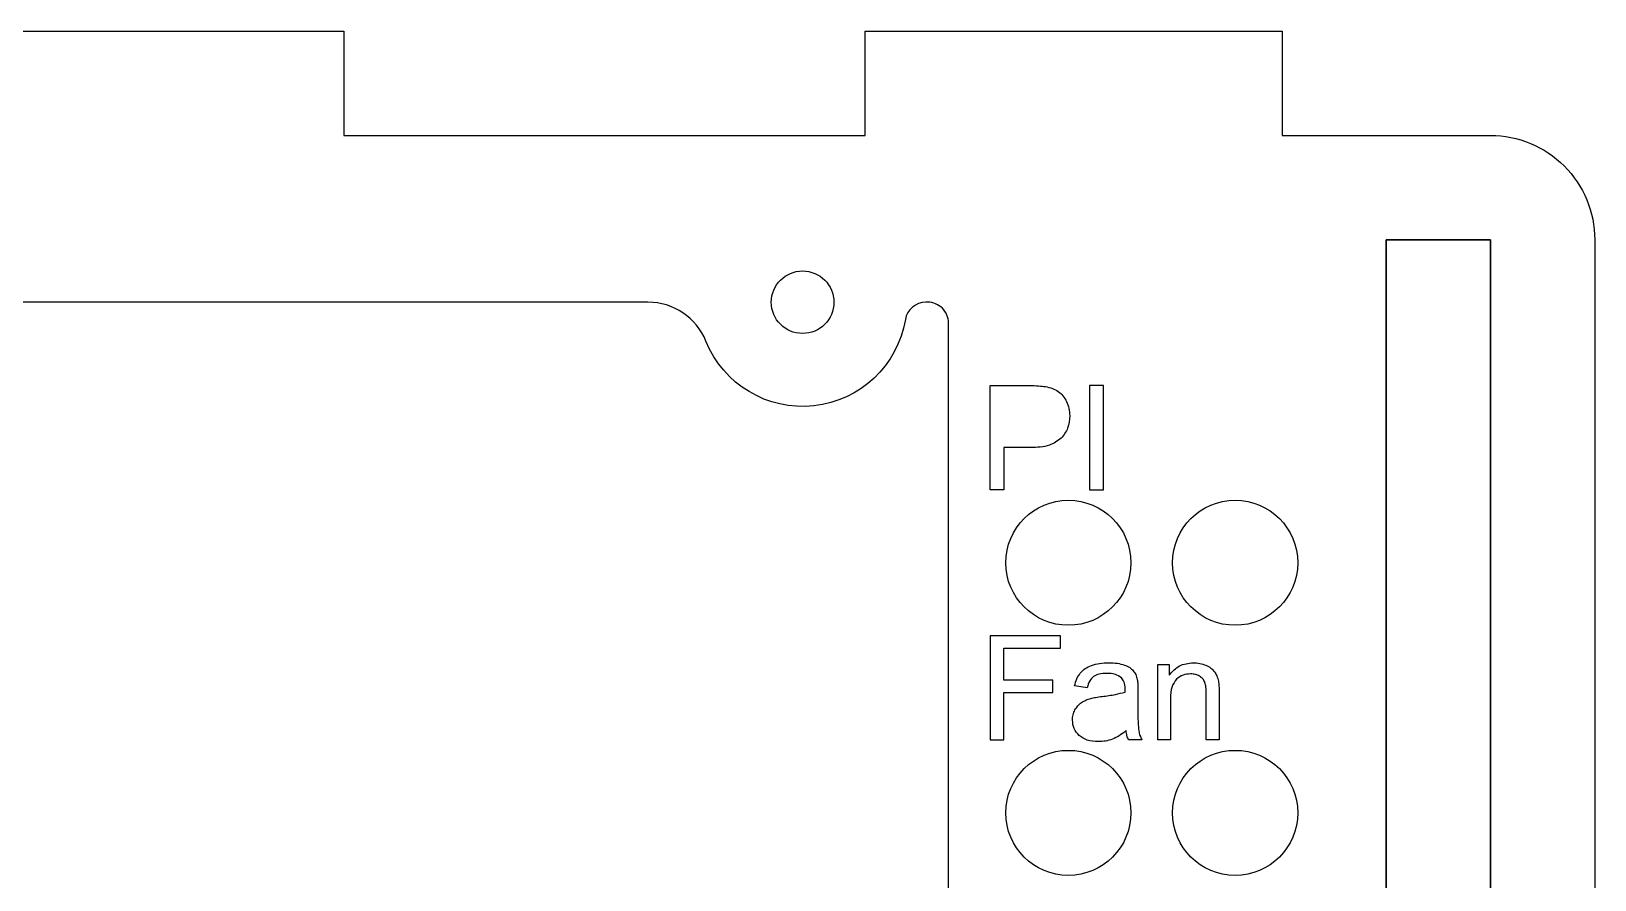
# Model space of a CAD drawing. Header units: millimetres. Extents: x 0 to 150, y -10 to 75.
# Drawn here: x 75 to 150, y 34.3 to 75 of the extents above; entities that cross this region are included whole.
import ezdxf

# ---------------------------------------------------------------- set-up
doc = ezdxf.new("R2010")
doc.units = ezdxf.units.MM
doc.layers.get('0').update_dxf_attribs({"linetype": 'CONTINUOUS'})

msp = doc.modelspace()

# ---------------------------------------------------------------- linework, layer by layer
for p, q in [((140, 65.002), (145, 65.002)), ((140, 10.002), (140, 65.002)), ((145, 65.002), (145, 10.002)), ((121, 53), (121, 58)), ((121, 58), (122.886, 58)), ((121, 53), (121, 58)), ((121, 58), (122.886, 58)), ((121.662, 55.033), (121.662, 53)), ((122.944, 55.033), (121.662, 55.033)), ((121.662, 55.033), (121.662, 53)), ((122.944, 55.033), (121.662, 55.033)), ((121.662, 53), (121, 53)), ((121.662, 53), (121, 53)), ((129.039, 41), (129.039, 44.622)), ((129.039, 44.622), (129.591, 44.622)), ((129.039, 41), (129.039, 44.622)), ((129.039, 44.622), (129.591, 44.622)), ((129.591, 44.622), (129.591, 44.107)), ((129.591, 44.622), (129.591, 44.107)), ((125.652, 43.507), (125.052, 43.589)), ((125.652, 43.507), (125.052, 43.589)), ((128.087, 43.336), (128.087, 42.518)), ((128.087, 43.336), (128.087, 42.518)), ((129.653, 42.978), (129.653, 41)), ((129.653, 42.978), (129.653, 41)), ((131.368, 41), (131.368, 43.203)), ((131.368, 41), (131.368, 43.203)), ((131.982, 43.227), (131.982, 41)), ((131.982, 43.227), (131.982, 41)), ((128.282, 41), (127.641, 41)), ((128.282, 41), (127.641, 41)), ((129.653, 41), (129.039, 41)), ((129.653, 41), (129.039, 41)), ((131.982, 41), (131.368, 41)), ((131.982, 41), (131.368, 41))]:
    msp.add_line(p, q)
for points in [[(60, 75.002), (90, 75.002), (90, 70.002), (115, 70.002), (115, 75.002), (135, 75.002), (135, 70.002), (145, 70.002, -0.414214), (150, 65.002), (150, 10.002, -0.414214), (145, 5.002), (134.987, 5.002), (134.987, 0.002), (134.986, -4.998), (134.986, -5, -0.414213), (129.986, -10), (119.999, -10, -0.414213), (114.999, -5), (115, 5.002), (90, 5.002), (90, 0.002), (60, 0.002)], [(60, 75.002), (90, 75.002), (90, 70.002), (115, 70.002), (115, 75.002), (135, 75.002), (135, 70.002), (145, 70.002, -0.414214), (150, 65.002), (150, 10.002, -0.414214), (145, 5.002), (134.987, 5.002), (134.987, 0.002), (134.986, -4.998), (134.986, -5, -0.414213), (129.986, -10), (119.999, -10, -0.414213), (114.999, -5), (115, 5.002), (90, 5.002), (90, 0.002), (60, 0.002)], [(61.416, 13.002), (104.584, 13.002, 0.305615), (107.365, 14.877, -0.756168), (116.93, 13.835, 0.365977), (117.916, 13.002), (118, 13.002, 0.414214), (119, 14.002), (119, 61.002, 0.414214), (118, 62.002), (117.916, 62.002, 0.365977), (116.93, 61.168, -0.756168), (107.365, 60.127, 0.305615), (104.584, 62.002), (61.416, 62.002, 0.305615)], [(61.416, 13.002), (104.584, 13.002, 0.305615), (107.365, 14.877, -0.756168), (116.93, 13.835, 0.365977), (117.916, 13.002), (118, 13.002, 0.414214), (119, 14.002), (119, 61.002, 0.414214), (118, 62.002), (117.916, 62.002, 0.365977), (116.93, 61.168, -0.756168), (107.365, 60.127, 0.305615), (104.584, 62.002), (61.416, 62.002, 0.305615)]]:
    msp.add_lwpolyline(points, format="xyb")
for points in [[(145, 65.002), (140, 65.002), (140, 10.002), (145, 10.002)], [(126.433, 53), (126.433, 58), (125.771, 58), (125.771, 53)], [(126.433, 53), (126.433, 58), (125.771, 58), (125.771, 53)], [(121.662, 41), (121.662, 43.271), (124.008, 43.271), (124.008, 43.862), (121.662, 43.862), (121.662, 45.41), (124.373, 45.41), (124.373, 46), (121, 46), (121, 41)], [(121.662, 41), (121.662, 43.271), (124.008, 43.271), (124.008, 43.862), (121.662, 43.862), (121.662, 45.41), (124.373, 45.41), (124.373, 46), (121, 46), (121, 41)]]:
    msp.add_lwpolyline(points, close=True)
for centre, radius in [((112, 62.002), 1.5), ((112, 62.002), 1.5), ((124.75, 49.502), 3), ((124.75, 49.502), 3), ((132.75, 49.502), 3), ((132.75, 49.502), 3), ((124.75, 37.502), 3), ((124.75, 37.502), 3), ((132.75, 37.502), 3), ((132.75, 37.502), 3)]:
    msp.add_circle(centre, radius)
for points, knots in [([(122.886, 58), (123.033, 58), (123.287, 57.999), (123.54, 57.966), (123.647, 57.952)], [0, 0, 0, 0, 0.04392825, 0.0762724, 0.0762724, 0.0762724, 0.0762724]), ([(122.886, 58), (123.033, 58), (123.287, 57.999), (123.54, 57.966), (123.647, 57.952)], [0, 0, 0, 0, 0.04392825, 0.0762724, 0.0762724, 0.0762724, 0.0762724]), ([(123.647, 57.952), (123.762, 57.929), (123.981, 57.885), (124.173, 57.772), (124.264, 57.719)], [0, 0, 0, 0, 0.0350037, 0.06640883, 0.06640883, 0.06640883, 0.06640883]), ([(123.647, 57.952), (123.762, 57.929), (123.981, 57.885), (124.173, 57.772), (124.264, 57.719)], [0, 0, 0, 0, 0.0350037, 0.06640883, 0.06640883, 0.06640883, 0.06640883]), ([(124.264, 57.719), (124.344, 57.654), (124.509, 57.519), (124.612, 57.333), (124.665, 57.236)], [0, 0, 0, 0, 0.0305341, 0.06325835, 0.06325835, 0.06325835, 0.06325835]), ([(124.264, 57.719), (124.344, 57.654), (124.509, 57.519), (124.612, 57.333), (124.665, 57.236)], [0, 0, 0, 0, 0.0305341, 0.06325835, 0.06325835, 0.06325835, 0.06325835]), ([(124.665, 57.236), (124.709, 57.129), (124.799, 56.91), (124.811, 56.674), (124.817, 56.554)], [0, 0, 0, 0, 0.03450337, 0.07034597, 0.07034597, 0.07034597, 0.07034597]), ([(124.665, 57.236), (124.709, 57.129), (124.799, 56.91), (124.811, 56.674), (124.817, 56.554)], [0, 0, 0, 0, 0.03450337, 0.07034597, 0.07034597, 0.07034597, 0.07034597]), ([(124.817, 56.554), (124.801, 56.351), (124.77, 55.951), (124.529, 55.632), (124.411, 55.474)], [0, 0, 0, 0, 0.0597441, 0.1174894, 0.1174894, 0.1174894, 0.1174894]), ([(124.817, 56.554), (124.801, 56.351), (124.77, 55.951), (124.529, 55.632), (124.411, 55.474)], [0, 0, 0, 0, 0.0597441, 0.1174894, 0.1174894, 0.1174894, 0.1174894]), ([(124.411, 55.474), (124.227, 55.346), (123.791, 55.043), (123.254, 55.036), (122.944, 55.033)], [0, 0, 0, 0, 0.0658901, 0.156267, 0.156267, 0.156267, 0.156267]), ([(124.411, 55.474), (124.227, 55.346), (123.791, 55.043), (123.254, 55.036), (122.944, 55.033)], [0, 0, 0, 0, 0.0658901, 0.156267, 0.156267, 0.156267, 0.156267]), ([(125.321, 44.211), (125.394, 44.287), (125.548, 44.447), (125.754, 44.531), (125.864, 44.576)], [0, 0, 0, 0, 0.03108142, 0.06601067, 0.06601067, 0.06601067, 0.06601067]), ([(125.321, 44.211), (125.394, 44.287), (125.548, 44.447), (125.754, 44.531), (125.864, 44.576)], [0, 0, 0, 0, 0.03108142, 0.06601067, 0.06601067, 0.06601067, 0.06601067]), ([(125.864, 44.576), (125.99, 44.613), (126.259, 44.692), (126.538, 44.7), (126.686, 44.704)], [0, 0, 0, 0, 0.03946785, 0.08349611, 0.08349611, 0.08349611, 0.08349611]), ([(125.864, 44.576), (125.99, 44.613), (126.259, 44.692), (126.538, 44.7), (126.686, 44.704)], [0, 0, 0, 0, 0.03946785, 0.08349611, 0.08349611, 0.08349611, 0.08349611]), ([(126.686, 44.704), (126.827, 44.702), (127.083, 44.697), (127.329, 44.627), (127.439, 44.595)], [0, 0, 0, 0, 0.04212463, 0.07645383, 0.07645383, 0.07645383, 0.07645383]), ([(126.686, 44.704), (126.827, 44.702), (127.083, 44.697), (127.329, 44.627), (127.439, 44.595)], [0, 0, 0, 0, 0.04212463, 0.07645383, 0.07645383, 0.07645383, 0.07645383]), ([(127.439, 44.595), (127.527, 44.559), (127.686, 44.494), (127.81, 44.374), (127.866, 44.32)], [0, 0, 0, 0, 0.02800896, 0.05113025, 0.05113025, 0.05113025, 0.05113025]), ([(127.439, 44.595), (127.527, 44.559), (127.686, 44.494), (127.81, 44.374), (127.866, 44.32)], [0, 0, 0, 0, 0.02800896, 0.05113025, 0.05113025, 0.05113025, 0.05113025]), ([(127.866, 44.32), (127.908, 44.26), (127.997, 44.132), (128.036, 43.981), (128.057, 43.902)], [0, 0, 0, 0, 0.02201718, 0.04627147, 0.04627147, 0.04627147, 0.04627147]), ([(127.866, 44.32), (127.908, 44.26), (127.997, 44.132), (128.036, 43.981), (128.057, 43.902)], [0, 0, 0, 0, 0.02201718, 0.04627147, 0.04627147, 0.04627147, 0.04627147]), ([(129.591, 44.107), (129.741, 44.281), (130.045, 44.634), (130.509, 44.681), (130.744, 44.704)], [0, 0, 0, 0, 0.0662012, 0.1343621, 0.1343621, 0.1343621, 0.1343621]), ([(129.591, 44.107), (129.741, 44.281), (130.045, 44.634), (130.509, 44.681), (130.744, 44.704)], [0, 0, 0, 0, 0.0662012, 0.1343621, 0.1343621, 0.1343621, 0.1343621]), ([(130.744, 44.704), (130.85, 44.7), (131.057, 44.691), (131.251, 44.621), (131.346, 44.586)], [0, 0, 0, 0, 0.03155787, 0.061658, 0.061658, 0.061658, 0.061658]), ([(130.744, 44.704), (130.85, 44.7), (131.057, 44.691), (131.251, 44.621), (131.346, 44.586)], [0, 0, 0, 0, 0.03155787, 0.061658, 0.061658, 0.061658, 0.061658]), ([(131.346, 44.586), (131.43, 44.546), (131.588, 44.471), (131.703, 44.339), (131.757, 44.278)], [0, 0, 0, 0, 0.02758748, 0.0518855, 0.0518855, 0.0518855, 0.0518855]), ([(131.346, 44.586), (131.43, 44.546), (131.588, 44.471), (131.703, 44.339), (131.757, 44.278)], [0, 0, 0, 0, 0.02758748, 0.0518855, 0.0518855, 0.0518855, 0.0518855]), ([(131.757, 44.278), (131.8, 44.21), (131.887, 44.069), (131.927, 43.907), (131.948, 43.824)], [0, 0, 0, 0, 0.02389294, 0.04948882, 0.04948882, 0.04948882, 0.04948882]), ([(131.757, 44.278), (131.8, 44.21), (131.887, 44.069), (131.927, 43.907), (131.948, 43.824)], [0, 0, 0, 0, 0.02389294, 0.04948882, 0.04948882, 0.04948882, 0.04948882]), ([(125.052, 43.589), (125.081, 43.708), (125.136, 43.931), (125.262, 44.122), (125.321, 44.211)], [0, 0, 0, 0, 0.03647564, 0.06827465, 0.06827465, 0.06827465, 0.06827465]), ([(125.052, 43.589), (125.081, 43.708), (125.136, 43.931), (125.262, 44.122), (125.321, 44.211)], [0, 0, 0, 0, 0.03647564, 0.06827465, 0.06827465, 0.06827465, 0.06827465]), ([(125.957, 44.044), (125.892, 43.977), (125.743, 43.827), (125.685, 43.621), (125.652, 43.507)], [0, 0, 0, 0, 0.02763888, 0.06267363, 0.06267363, 0.06267363, 0.06267363]), ([(125.957, 44.044), (125.892, 43.977), (125.743, 43.827), (125.685, 43.621), (125.652, 43.507)], [0, 0, 0, 0, 0.02763888, 0.06267363, 0.06267363, 0.06267363, 0.06267363]), ([(126.597, 44.196), (126.469, 44.194), (126.243, 44.19), (126.043, 44.088), (125.957, 44.044)], [0, 0, 0, 0, 0.03783566, 0.06649752, 0.06649752, 0.06649752, 0.06649752]), ([(126.597, 44.196), (126.469, 44.194), (126.243, 44.19), (126.043, 44.088), (125.957, 44.044)], [0, 0, 0, 0, 0.03783566, 0.06649752, 0.06649752, 0.06649752, 0.06649752]), ([(127.296, 43.988), (127.201, 44.048), (126.989, 44.184), (126.737, 44.191), (126.597, 44.196)], [0, 0, 0, 0, 0.03314839, 0.07415156, 0.07415156, 0.07415156, 0.07415156]), ([(127.296, 43.988), (127.201, 44.048), (126.989, 44.184), (126.737, 44.191), (126.597, 44.196)], [0, 0, 0, 0, 0.03314839, 0.07415156, 0.07415156, 0.07415156, 0.07415156]), ([(127.47, 43.459), (127.468, 43.57), (127.463, 43.766), (127.347, 43.921), (127.296, 43.988)], [0, 0, 0, 0, 0.03226909, 0.05689814, 0.05689814, 0.05689814, 0.05689814]), ([(127.47, 43.459), (127.468, 43.57), (127.463, 43.766), (127.347, 43.921), (127.296, 43.988)], [0, 0, 0, 0, 0.03226909, 0.05689814, 0.05689814, 0.05689814, 0.05689814]), ([(128.057, 43.902), (128.065, 43.829), (128.088, 43.641), (128.088, 43.452), (128.087, 43.336)], [0, 0, 0, 0, 0.02211878, 0.05674528, 0.05674528, 0.05674528, 0.05674528]), ([(128.057, 43.902), (128.065, 43.829), (128.088, 43.641), (128.088, 43.452), (128.087, 43.336)], [0, 0, 0, 0, 0.02211878, 0.05674528, 0.05674528, 0.05674528, 0.05674528]), ([(129.938, 43.923), (129.855, 43.807), (129.657, 43.527), (129.654, 43.18), (129.653, 42.978)], [0, 0, 0, 0, 0.0419175, 0.1007571, 0.1007571, 0.1007571, 0.1007571]), ([(129.938, 43.923), (129.855, 43.807), (129.657, 43.527), (129.654, 43.18), (129.653, 42.978)], [0, 0, 0, 0, 0.0419175, 0.1007571, 0.1007571, 0.1007571, 0.1007571]), ([(130.615, 44.172), (130.489, 44.162), (130.24, 44.142), (130.038, 43.996), (129.938, 43.923)], [0, 0, 0, 0, 0.03706292, 0.07339382, 0.07339382, 0.07339382, 0.07339382]), ([(130.615, 44.172), (130.489, 44.162), (130.24, 44.142), (130.038, 43.996), (129.938, 43.923)], [0, 0, 0, 0, 0.03706292, 0.07339382, 0.07339382, 0.07339382, 0.07339382]), ([(131.043, 44.061), (130.978, 44.093), (130.843, 44.16), (130.693, 44.168), (130.615, 44.172)], [0, 0, 0, 0, 0.02149697, 0.0446426, 0.0446426, 0.0446426, 0.0446426]), ([(131.043, 44.061), (130.978, 44.093), (130.843, 44.16), (130.693, 44.168), (130.615, 44.172)], [0, 0, 0, 0, 0.02149697, 0.0446426, 0.0446426, 0.0446426, 0.0446426]), ([(131.297, 43.764), (131.268, 43.823), (131.208, 43.944), (131.099, 44.022), (131.043, 44.061)], [0, 0, 0, 0, 0.01944143, 0.03962736, 0.03962736, 0.03962736, 0.03962736]), ([(131.297, 43.764), (131.268, 43.823), (131.208, 43.944), (131.099, 44.022), (131.043, 44.061)], [0, 0, 0, 0, 0.01944143, 0.03962736, 0.03962736, 0.03962736, 0.03962736]), ([(131.368, 43.203), (131.368, 43.313), (131.367, 43.504), (131.317, 43.687), (131.297, 43.764)], [0, 0, 0, 0, 0.03283365, 0.05676461, 0.05676461, 0.05676461, 0.05676461]), ([(131.368, 43.203), (131.368, 43.313), (131.367, 43.504), (131.317, 43.687), (131.297, 43.764)], [0, 0, 0, 0, 0.03283365, 0.05676461, 0.05676461, 0.05676461, 0.05676461]), ([(131.948, 43.824), (131.958, 43.746), (131.983, 43.548), (131.983, 43.348), (131.982, 43.227)], [0, 0, 0, 0, 0.02358725, 0.05983536, 0.05983536, 0.05983536, 0.05983536]), ([(131.948, 43.824), (131.958, 43.746), (131.983, 43.548), (131.983, 43.348), (131.982, 43.227)], [0, 0, 0, 0, 0.02358725, 0.05983536, 0.05983536, 0.05983536, 0.05983536]), ([(125.067, 42.441), (125.11, 42.51), (125.195, 42.647), (125.322, 42.745), (125.384, 42.794)], [0, 0, 0, 0, 0.02426002, 0.04779807, 0.04779807, 0.04779807, 0.04779807]), ([(125.067, 42.441), (125.11, 42.51), (125.195, 42.647), (125.322, 42.745), (125.384, 42.794)], [0, 0, 0, 0, 0.02426002, 0.04779807, 0.04779807, 0.04779807, 0.04779807]), ([(125.384, 42.794), (125.453, 42.836), (125.591, 42.921), (125.747, 42.97), (125.826, 42.995)], [0, 0, 0, 0, 0.02389724, 0.0486982, 0.0486982, 0.0486982, 0.0486982]), ([(125.384, 42.794), (125.453, 42.836), (125.591, 42.921), (125.747, 42.97), (125.826, 42.995)], [0, 0, 0, 0, 0.02389724, 0.0486982, 0.0486982, 0.0486982, 0.0486982]), ([(125.826, 42.995), (125.901, 43.012), (126.082, 43.052), (126.265, 43.074), (126.372, 43.087)], [0, 0, 0, 0, 0.02316052, 0.05536869, 0.05536869, 0.05536869, 0.05536869]), ([(125.826, 42.995), (125.901, 43.012), (126.082, 43.052), (126.265, 43.074), (126.372, 43.087)], [0, 0, 0, 0, 0.02316052, 0.05536869, 0.05536869, 0.05536869, 0.05536869]), ([(126.372, 43.087), (126.588, 43.114), (126.958, 43.158), (127.317, 43.258), (127.467, 43.299)], [0, 0, 0, 0, 0.0652742, 0.1116392, 0.1116392, 0.1116392, 0.1116392]), ([(126.372, 43.087), (126.588, 43.114), (126.958, 43.158), (127.317, 43.258), (127.467, 43.299)], [0, 0, 0, 0, 0.0652742, 0.1116392, 0.1116392, 0.1116392, 0.1116392]), ([(127.467, 43.299), (127.468, 43.333), (127.469, 43.387), (127.47, 43.44), (127.47, 43.459)], [0, 0, 0, 0, 0.01032035, 0.01603382, 0.01603382, 0.01603382, 0.01603382]), ([(127.467, 43.299), (127.468, 43.333), (127.469, 43.387), (127.47, 43.44), (127.47, 43.459)], [0, 0, 0, 0, 0.01032035, 0.01603382, 0.01603382, 0.01603382, 0.01603382]), ([(124.946, 41.955), (124.951, 42.041), (124.96, 42.211), (125.032, 42.365), (125.067, 42.441)], [0, 0, 0, 0, 0.02563126, 0.05049834, 0.05049834, 0.05049834, 0.05049834]), ([(124.946, 41.955), (124.951, 42.041), (124.96, 42.211), (125.032, 42.365), (125.067, 42.441)], [0, 0, 0, 0, 0.02563126, 0.05049834, 0.05049834, 0.05049834, 0.05049834]), ([(128.087, 42.518), (128.086, 42.285), (128.084, 41.923), (128.115, 41.563), (128.127, 41.435)], [0, 0, 0, 0, 0.0698824, 0.1084072, 0.1084072, 0.1084072, 0.1084072]), ([(128.087, 42.518), (128.086, 42.285), (128.084, 41.923), (128.115, 41.563), (128.127, 41.435)], [0, 0, 0, 0, 0.0698824, 0.1084072, 0.1084072, 0.1084072, 0.1084072]), ([(125.267, 41.21), (125.173, 41.315), (124.984, 41.527), (124.959, 41.811), (124.946, 41.955)], [0, 0, 0, 0, 0.0410017, 0.08308342, 0.08308342, 0.08308342, 0.08308342]), ([(125.267, 41.21), (125.173, 41.315), (124.984, 41.527), (124.959, 41.811), (124.946, 41.955)], [0, 0, 0, 0, 0.0410017, 0.08308342, 0.08308342, 0.08308342, 0.08308342]), ([(127.518, 41.447), (127.409, 41.359), (127.207, 41.195), (126.971, 41.087), (126.861, 41.038)], [0, 0, 0, 0, 0.04161092, 0.07764591, 0.07764591, 0.07764591, 0.07764591]), ([(127.518, 41.447), (127.409, 41.359), (127.207, 41.195), (126.971, 41.087), (126.861, 41.038)], [0, 0, 0, 0, 0.04161092, 0.07764591, 0.07764591, 0.07764591, 0.07764591]), ([(127.641, 41), (127.611, 41.068), (127.55, 41.211), (127.529, 41.366), (127.518, 41.447)], [0, 0, 0, 0, 0.02215489, 0.04652144, 0.04652144, 0.04652144, 0.04652144]), ([(127.641, 41), (127.611, 41.068), (127.55, 41.211), (127.529, 41.366), (127.518, 41.447)], [0, 0, 0, 0, 0.02215489, 0.04652144, 0.04652144, 0.04652144, 0.04652144]), ([(128.127, 41.435), (128.143, 41.36), (128.176, 41.208), (128.246, 41.07), (128.282, 41)], [0, 0, 0, 0, 0.02296688, 0.04633858, 0.04633858, 0.04633858, 0.04633858]), ([(128.127, 41.435), (128.143, 41.36), (128.176, 41.208), (128.246, 41.07), (128.282, 41)], [0, 0, 0, 0, 0.02296688, 0.04633858, 0.04633858, 0.04633858, 0.04633858]), ([(126.184, 40.918), (126.003, 40.925), (125.669, 40.939), (125.393, 41.125), (125.267, 41.21)], [0, 0, 0, 0, 0.05328078, 0.09796553, 0.09796553, 0.09796553, 0.09796553]), ([(126.184, 40.918), (126.003, 40.925), (125.669, 40.939), (125.393, 41.125), (125.267, 41.21)], [0, 0, 0, 0, 0.05328078, 0.09796553, 0.09796553, 0.09796553, 0.09796553]), ([(126.861, 41.038), (126.753, 41.003), (126.533, 40.932), (126.302, 40.923), (126.184, 40.918)], [0, 0, 0, 0, 0.03390302, 0.06903171, 0.06903171, 0.06903171, 0.06903171]), ([(126.861, 41.038), (126.753, 41.003), (126.533, 40.932), (126.302, 40.923), (126.184, 40.918)], [0, 0, 0, 0, 0.03390302, 0.06903171, 0.06903171, 0.06903171, 0.06903171])]:
    msp.add_open_spline(points, degree=3, knots=knots)

doc.saveas('drawing.dxf')
